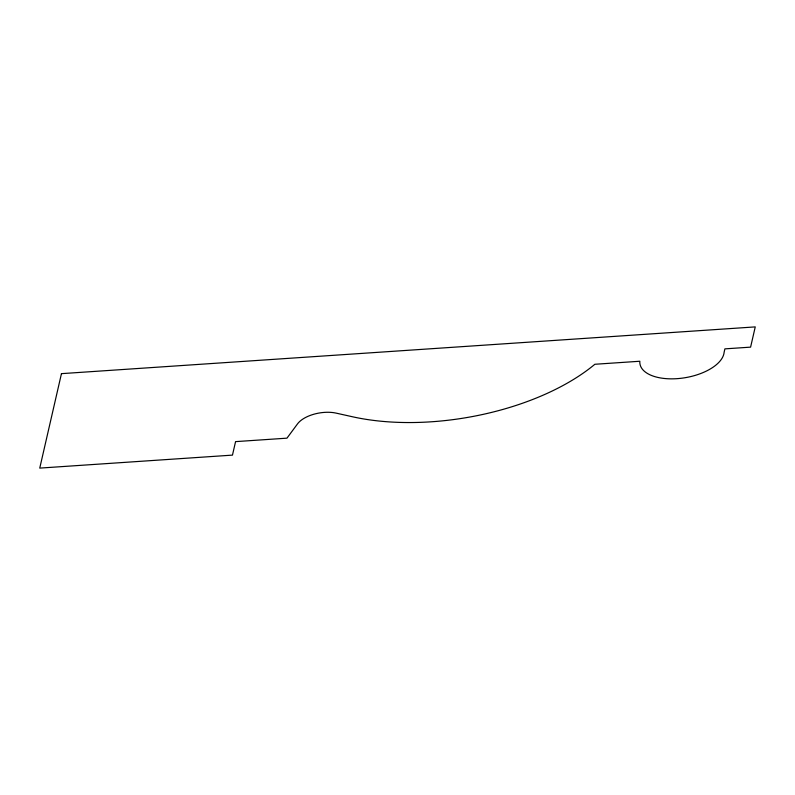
<?xml version="1.0" encoding="UTF-8"?>
<svg xmlns="http://www.w3.org/2000/svg" width="795" height="795" viewBox="0 0 795 795"><rect width="100%" height="100%" fill="white"/><g stroke="black" fill="none" stroke-linecap="round" stroke-linejoin="round"><path stroke-width="1.19" d="M61.454 373.65L39.75 468.106L232.468 455.118L235.568 441.623L286.965 438.164L297.519 423.884A26.165 13.048 -9.8 0 1 336.106 413.122L352.404 416.749A177.951 88.712 -9.8 0 0 594.869 364.269L639.836 361.248A42.652 21.256 -9.8 0 0 680.162 378.39A42.652 21.256 -9.8 0 0 724.126 352.245L724.901 348.866L750.599 347.137L755.25 326.894L61.454 373.65"/></g></svg>
